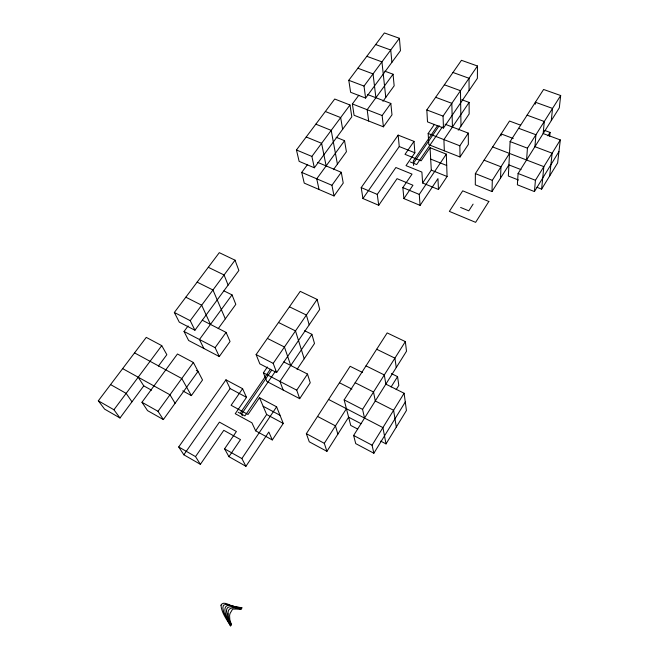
<?xml version="1.0" encoding="UTF-8"?>
<svg xmlns="http://www.w3.org/2000/svg" width="659" height="659" viewBox="0 0 659 659"><rect width="100%" height="100%" fill="white"/><g stroke="black" fill="none" stroke-linecap="round" stroke-linejoin="round"><path stroke-width="0.99" d="M520.659 125.185L509.514 121.042L475.361 173.597L475.304 184.833L491.993 191.555L508.921 164.907L521.047 169.627M477.47 65.999L477.38 78.347L443.482 128.027L427.51 121.882L426.826 109.946L461.457 60.315L477.47 65.999L443.046 116.108L443.482 128.027M491.993 191.555L492.314 180.344L509.506 153.432M501.079 135.845L501.153 133.909L513.262 138.489M500.511 178.136L500.972 166.793L484.077 160.186M558.947 151.611L534.433 191.563L517.364 184.808L518.089 173.49L559.31 107.837L560.677 95.53L543.601 89.467L510.107 141.594L508.353 176.027L518.452 180.006M526.566 159.997L527.447 148.184L560.677 95.53M535.24 104.27L535.396 102.236L552.539 108.422L551.286 120.605M534.433 191.563L535.438 180.286L560.315 139.939L543.164 133.555L544.293 121.495L527.085 115.168M536.97 187.296L541.624 189.125L543.848 166.645L492.677 146.957M549.68 136.24L550.076 132.426L544.54 130.375M549.68 175.945L552.143 153.201L534.919 146.685L535.924 134.741L518.658 128.291M560.315 139.939L557.621 162.93L541.624 189.125M380.688 441.11L386.017 443.902L406.43 410.491L404.107 393.25L385.844 384.131L384.304 374.946L366.009 365.869M357.738 429.091L350.736 425.417L344.155 399.881L387.179 332.919L405.351 341.601L406.504 351.222L353.628 435.459L355.72 443.614L373.859 453.235L405.285 402.015M373.859 453.235L372.071 445.187L404.107 393.25M396.174 389.658L398.81 385.408L397.558 376.635L391.388 373.587M391.1 386.965L397.558 376.635M547.942 135.845L550.076 132.426M364.534 418.078L362.574 409.363L405.351 341.601M362.541 372.492L350.135 366.297L306.353 433.671L309.269 441.81L326.93 451.341L348.619 417.205L361.083 423.696M326.93 451.341L324.31 443.318L346.428 408.695M473.096 204.133L468.796 210.839L460.616 207.453M272.299 439.957L283.263 423.432L276.615 406.817L259.481 397.69L248.031 414.47L231.095 405.285L242.594 388.695L225.955 379.831L178.713 446.959L183.836 454.784L200.385 464.323L223.796 430.319L240.51 439.602L228.937 456.671L245.939 466.292L268.823 432.016L272.299 439.957L255.651 430.829L251.903 422.79L235.238 413.704L246.507 397.336L242.594 388.695M267.389 366.997L263.394 372.805L266.846 381.47L299.688 398.67L310.241 382.764L307.498 374.065L283.798 361.939M438.466 189.495L447.082 176.505L446.316 154.132L430.055 147.715L421.109 160.821L405.005 154.354L414 141.372L398.151 135.12L361.214 187.609L362.928 198.532L378.727 205.278L397.048 178.671L412.954 185.245L403.909 198.59L420.088 205.377L437.955 178.605L438.466 189.495L422.633 182.996L421.884 172.081L406.018 165.64L414.873 152.781L414 141.372M434.446 124.345L428.169 133.464L428.811 144.7L460.031 156.99L468.36 144.436L468.31 133.118L445.039 124.205M299.688 398.67L296.739 390.177L307.498 374.065M460.031 156.99L459.85 145.796L468.31 133.118M245.939 466.292L241.869 458.557L276.615 406.817M420.088 205.377L419.264 194.421L446.316 154.132M255.651 430.829L266.656 414.495L259.481 397.69M297.052 369.378L314.5 343.487L311.888 334.319L304.59 330.719M422.633 182.996L431.299 170.137L430.055 147.715M458.227 130.177L469.15 113.958L469.117 102.417L461.778 99.698M311.888 334.319L279.943 381.429L283.148 390.013M469.117 102.417L443.911 139.593L444.323 150.812M275.528 371.108L244.917 415.911L238.196 412.254M442.378 126.948L416.677 164.552L410.285 161.966M228.937 456.671L224.587 448.828L236.4 431.513L219.422 422.131L195.525 456.613L200.385 464.323M276.632 372.557L319.714 309.417L317.119 299.425L300.232 291.352L256.112 354.575L259.819 363.842L276.632 372.557L273.197 363.364L256.112 354.575M403.909 198.59L402.838 187.593L412.04 174.116L395.878 167.518L377.261 194.389L378.727 205.278M241.556 414.083L271.615 370.226M413.481 163.259L439.207 125.729M273.197 363.364L317.119 299.425M270.347 369.279L240.749 412.402L242.355 415.747M437.387 125.902L413.3 160.994L413.654 165.508M183.836 454.784L230.115 388.563L225.955 379.831M362.928 198.532L399.255 146.545L398.151 135.12M182.749 390.886L191.365 395.606L202.535 379.979L193.384 362.483L177.452 353.998L141.965 402.27L147.558 410.631L163.358 419.569L198.038 371.379L196.291 370.449M188.103 325.958L184.034 331.461L188.639 340.497L219.282 356.544L230.049 341.477L226.086 332.4L202.321 320.241M307.621 164.429L301.723 172.403L304.244 183.12L334.031 195.954L343.232 183.078L341.288 172.296L317.712 162.394M358.817 95.242L352.376 103.949L354.081 115.276L383.423 126.825L391.99 114.839L390.828 103.447L367.607 94.55M219.282 356.544L215.114 347.655L226.086 332.4M334.031 195.954L331.93 185.294L341.288 172.296M383.423 126.825L382.129 115.539L390.828 103.447M163.358 419.569L158.003 411.307L193.384 362.483M218.211 328.66L235.815 304.359L232.026 294.878L223.912 290.874M333.421 169.66L346.412 151.718L344.55 140.68L336.181 137.286M382.937 101.313L394.164 85.818L393.052 74.22L384.807 71.164M232.026 294.878L199.463 339.5L203.853 348.463M344.55 140.68L316.732 178.811L319.047 189.495M393.052 74.22L367.162 109.707L368.669 121.017M194.924 330.241L238.863 270.47L235.032 260.181L219.29 252.661L174.338 312.481L179.264 322.127L194.924 330.241L190.229 320.661L174.338 312.481M314.343 167.79L351.815 116.824L349.995 104.995L334.723 99.031L296.451 149.972L299.128 161.356L314.343 167.79L311.888 156.43L349.995 104.995M365.605 98.067L400.458 50.669L399.412 38.288L384.378 32.95L348.8 80.291L350.613 92.293L365.605 98.067L364.015 86.074L399.412 38.288M190.229 320.661L235.032 260.181M158.407 366.083L166.851 354.682L161.743 345.629L146.257 337.383L98.323 400.804L104.608 409.124L120.004 417.995L143.769 385.869L138.192 377.22M120.004 417.995L113.933 409.766L161.743 345.629M375.655 44.557L390.729 50.002L391.907 62.284M452.972 72.474L469.035 78.273L469.076 90.522M366.824 56.312L381.94 61.864L385.77 97.408M444.372 84.797L460.484 90.711L460.987 126.083M357.87 68.223L373.035 73.89L375.902 97.73M435.657 97.285L451.827 103.323L452.42 127.039M348.8 80.291L364.015 86.074M426.826 109.946L443.046 116.108M510.107 141.594L527.447 148.184M352.376 103.949L382.129 115.539M428.169 133.464L459.85 145.796M518.089 173.49L535.438 180.286M325.348 111.511L340.662 117.59L342.639 129.312M475.361 173.597L492.314 180.344M399.255 146.545L414.873 152.781M430.689 159.091L446.703 165.491M431.299 170.137L447.082 176.505M315.842 124.164L331.197 130.367L337.408 164.149M306.213 136.981L321.608 143.308L326.131 165.928M402.838 187.593L419.264 194.421M296.451 149.972L311.888 156.43M361.214 187.609L377.261 194.389M301.723 172.403L331.93 185.294M208.302 267.29L224.076 274.968L228.113 285.092M289.449 306.797L306.394 315.043L309.186 324.846M376.676 349.262L394.914 358.142L396.257 367.549M197.148 282.134L212.956 289.976L225.312 318.857M278.51 322.482L295.496 330.909L304.203 358.768M185.83 297.201L201.679 305.208L210.476 324.409M267.397 338.405L284.433 347.013L290.751 365.49M355.168 382.739L373.529 392.014L375.276 400.969L393.596 410.285L396.306 427.073M339.443 382.747L351.89 389.082M344.155 399.881L362.574 409.363M328.586 399.461L382.92 427.6L386.017 443.902M184.034 331.461L215.114 347.655M263.394 372.805L296.739 390.177M317.556 416.43L335.456 425.871L337.861 434.141M353.628 435.459L372.071 445.187M230.115 388.563L246.507 397.336M263.13 406.241L279.993 415.269M306.353 433.671L324.31 443.318M266.656 414.495L283.263 423.432M134.535 352.886L181.769 378.513L191.365 395.606M122.648 368.62L169.981 394.79L175.096 403.267M143.769 385.869L151.545 390.186M110.572 384.592L126.157 393.365L131.973 401.809M141.965 402.27L158.003 411.307M224.587 448.828L241.869 458.557M98.323 400.804L113.933 409.766M178.713 446.959L195.525 456.613M228.039 613.966L228.838 619.303L231.416 624.79L229.81 619.567L229.587 615.687A10.091 9.3 -59 0 1 230.106 613.364L232.635 609.105L236.441 609.056A65.513 60.686 -45.8 0 0 239.695 609.303L241.309 609.056C236.144 607.96 227.462 605.473 228.039 613.966M220.987 605.184C221.572 612.977 226.795 619.518 230.617 626.05L223.689 612.203L222.824 607.952L223.417 605.25L225.757 604.369L237.339 607.334L242.092 607.812A78.363 72.852 -42.8 0 1 235.37 606.511C231.103 606.881 223.566 599.987 220.987 605.184M226.515 611.264L227.586 617.829L231.012 625.424C225.296 617.096 218.656 599.245 236.4 607.524A69.434 64.533 -44.7 0 0 241.705 608.43L241.507 608.743A82.532 76.658 -42.2 0 1 236.647 607.944C232.907 606.692 226.095 604.946 226.515 611.264M488.854 201.473L475.625 222.347L449.356 211.382L462.717 190.838L488.854 201.473"/></g></svg>
